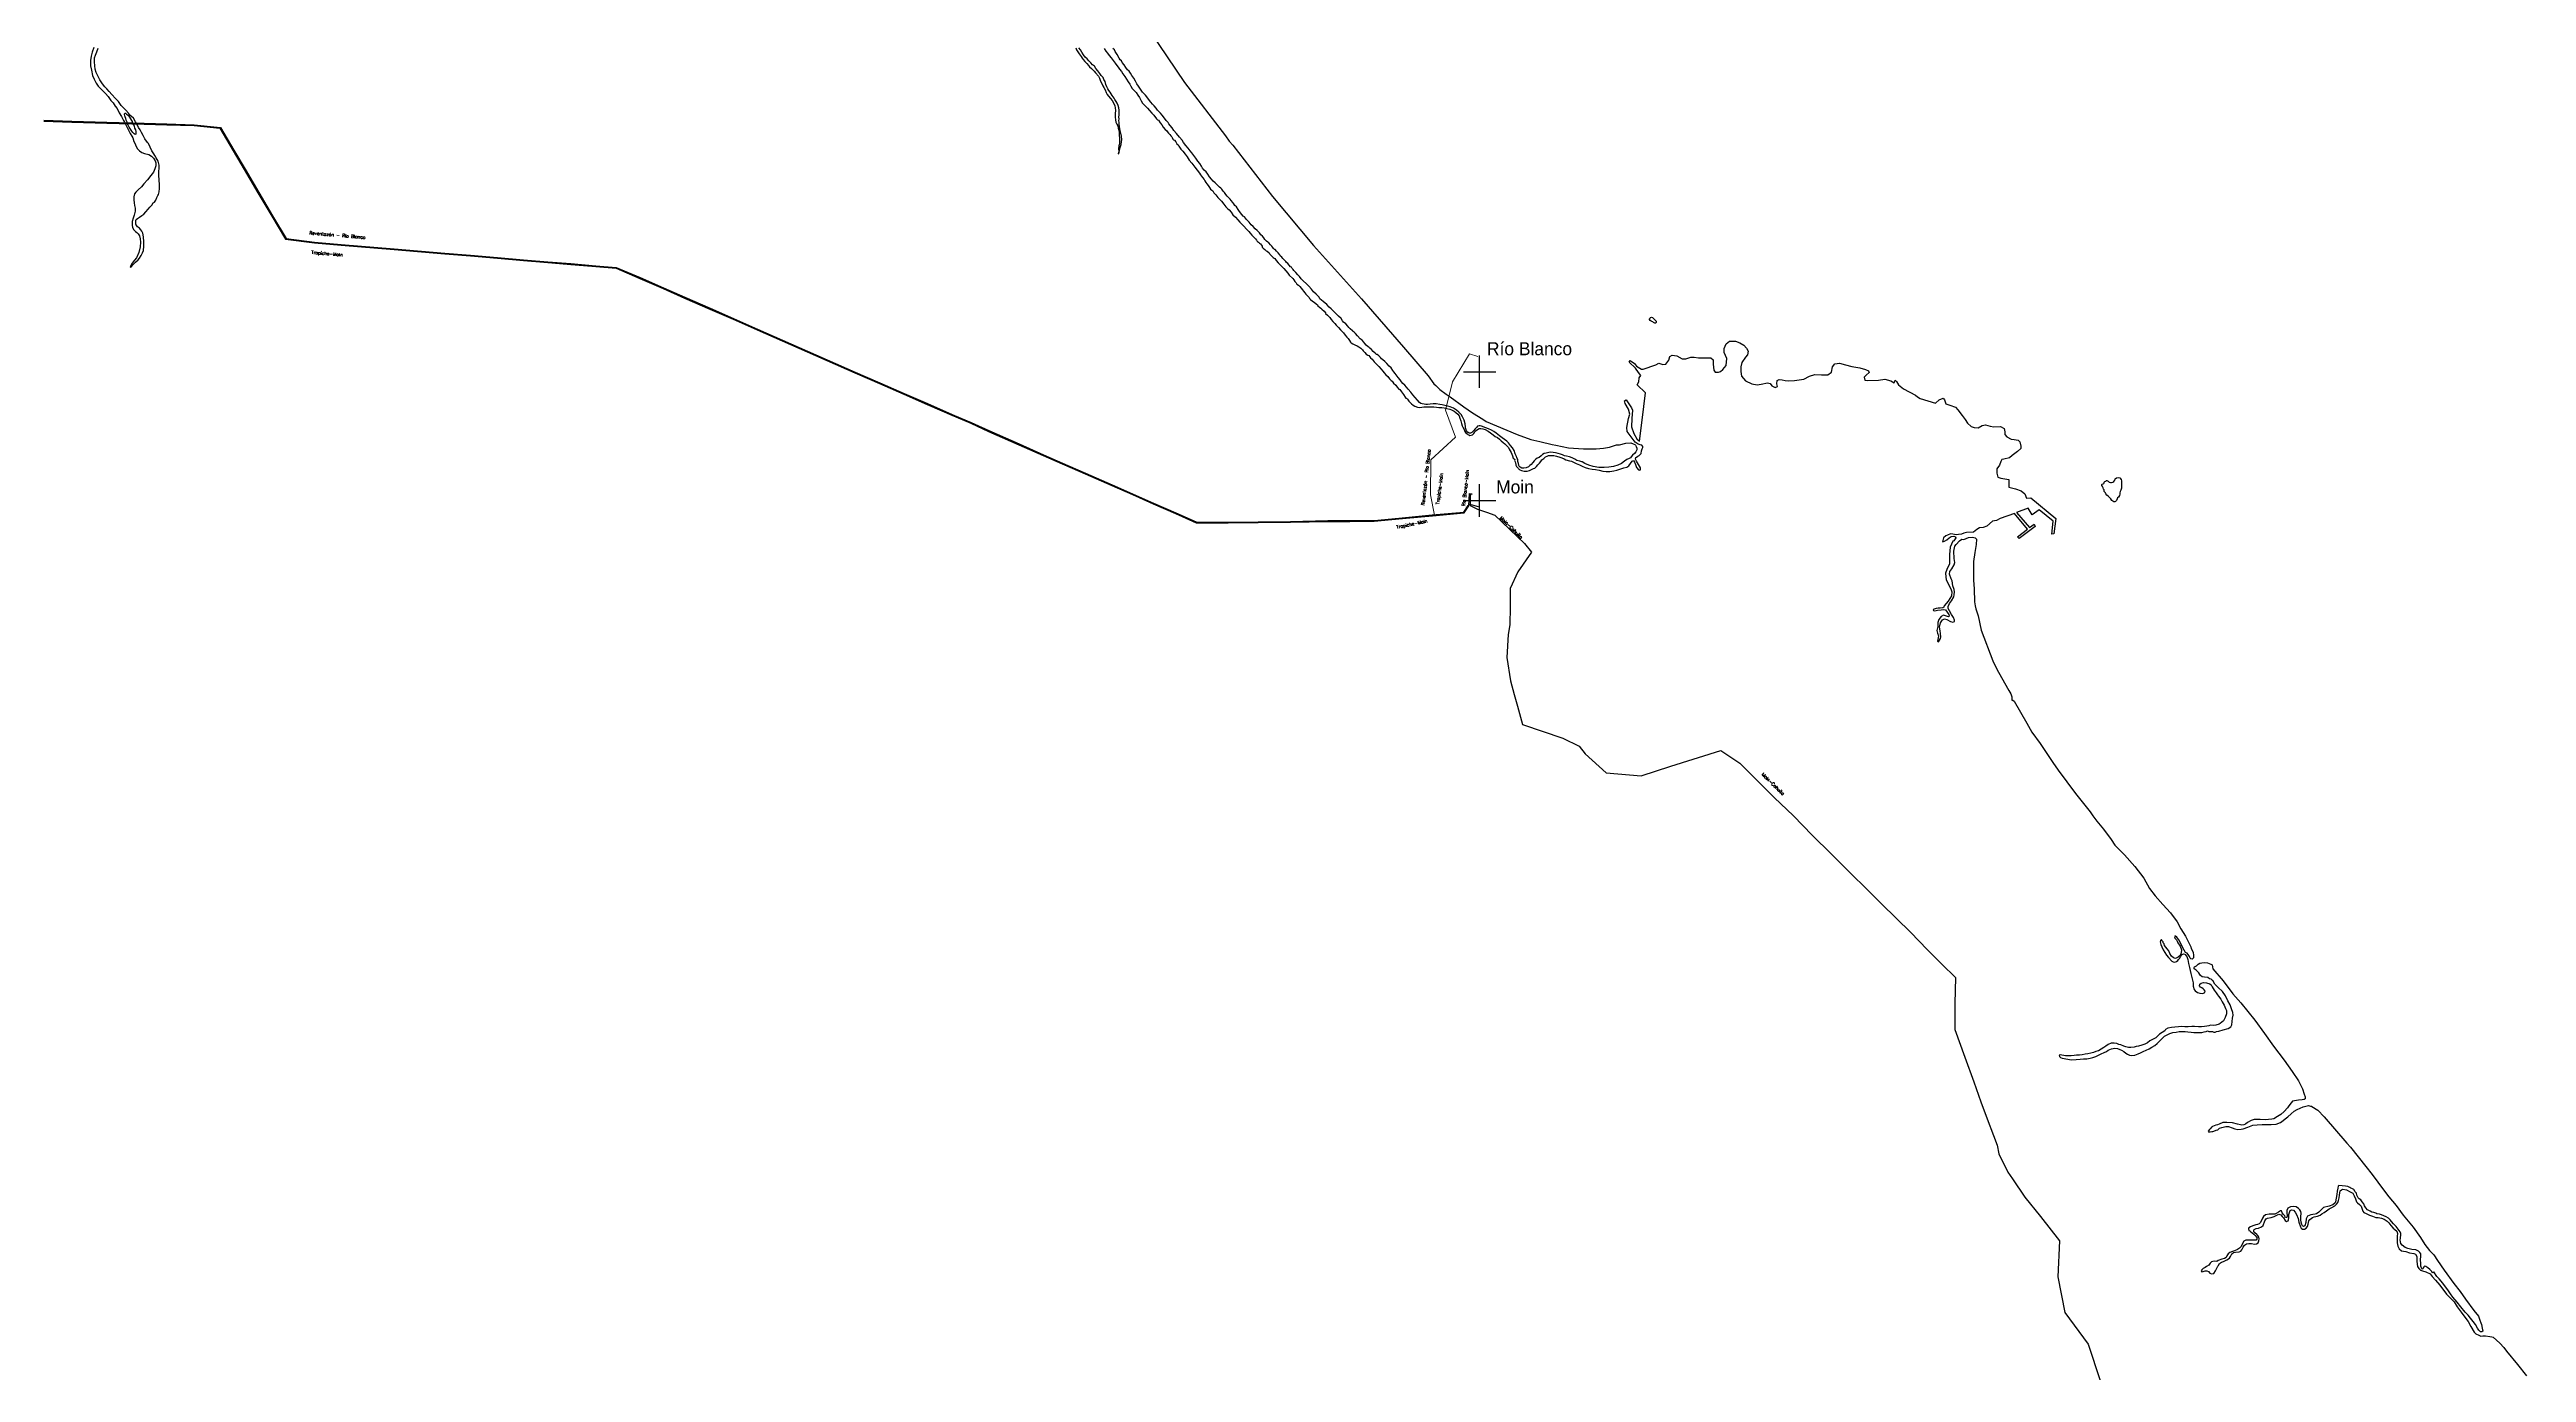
# Model space of a CAD drawing. Extents: x 283583 to 658922, y 889284 to 1241133.
# Drawn here: x 576605 to 614685, y 1091683 to 1112019 of the extents above; entities that cross this region are included whole.
import ezdxf
from ezdxf.enums import TextEntityAlignment as Align

# ---------------------------------------------------------------- set-up
doc = ezdxf.new("R2010")
doc.units = 0
doc.header["$MEASUREMENT"] = 0
for name, color, linetype in [('230 kV', 14, 'Continuous'), ('Circuito', 40, 'Continuous'), ('LIMON', 7, 'Continuous'), ('Subestaciones', 7, 'Continuous')]:
    doc.layers.add(name, color=color, linetype=linetype)
doc.styles.add('COMPLEX', font='COMPLEX', dxfattribs={"height": 0.2})

# ---------------------------------------------------------------- blocks, each defined once
blk = doc.blocks.new('UNNAMED')
at = {"color": 0}
for p, q in [((-0.5, 0), (0.5, 0)), ((0, -0.5), (0, 0.5))]:
    blk.add_line(p, q, dxfattribs=at)

msp = doc.modelspace()

# ---------------------------------------------------------------- linework, layer by layer
at = {"layer": '230 kV', "linetype": 'Continuous', "lineweight": 0}
for p, q in [((598175, 1106913), (598433, 1107340)), ((598433, 1107340), (598566, 1107300)), ((598066, 1106477), (598175, 1106913)), ((598219, 1106060), (598066, 1106477)), ((597840, 1105713), (598219, 1106060)), ((597837, 1105175), (597840, 1105713)), ((597895, 1104860), (597837, 1105175))]:
    msp.add_line(p, q, dxfattribs=at)
at = {"layer": '230 kV'}
for points in [[(576520, 1110931), (576948, 1110918), (577484, 1110902), (578060, 1110885), (578409, 1110875), (578829, 1110862), (579232, 1110821), (579438, 1110471), (579611, 1110180), (579821, 1109824), (580034, 1109464), (580241, 1109115), (580678, 1109058), (581090, 1109024), (581904, 1108956), (582683, 1108890), (583077, 1108858), (583492, 1108823), (583893, 1108789), (584268, 1108758), (584622, 1108728), (585006, 1108695), (585318, 1108669), (585686, 1108513), (586044, 1108357), (586373, 1108211), (586763, 1108041), (587118, 1107884), (587487, 1107722), (587875, 1107551), (588257, 1107384), (588991, 1107062), (589372, 1106895), (589744, 1106734), (590103, 1106576), (590480, 1106411), (590775, 1106286), (591047, 1106161), (591512, 1105956), (591887, 1105791), (592179, 1105662), (592533, 1105506), (592943, 1105327), (593257, 1105189), (593579, 1105046), (593919, 1104896), (594234, 1104758), (594724, 1104756), (595188, 1104761), (595684, 1104766), (596256, 1104777), (596594, 1104777), (596970, 1104781), (597402, 1104822), (597864, 1104865), (598347, 1104910), (598413, 1105011), (598439, 1105032), (598510, 1105011), (598568, 1104997)], [(576520, 1110918), (576948, 1110905), (577484, 1110889), (578060, 1110872), (578408, 1110863), (578828, 1110850), (579224, 1110809), (579427, 1110464), (579600, 1110173), (579810, 1109817), (580023, 1109457), (580233, 1109103), (580677, 1109046), (581089, 1109011), (581903, 1108943), (582682, 1108878), (583075, 1108846), (583491, 1108811), (583892, 1108777), (584267, 1108746), (584621, 1108716), (585005, 1108682), (585315, 1108656), (585681, 1108501), (586039, 1108346), (586368, 1108199), (586757, 1108029), (587113, 1107873), (587482, 1107710), (587870, 1107540), (588252, 1107372), (588985, 1107051), (589367, 1106883), (589739, 1106722), (590098, 1106565), (590475, 1106399), (590770, 1106274), (591042, 1106150), (591507, 1105945), (591882, 1105779), (592174, 1105651), (592527, 1105495), (592938, 1105316), (593252, 1105177), (593574, 1105035), (593914, 1104885), (594232, 1104745), (594724, 1104744), (595188, 1104748), (595684, 1104753), (596256, 1104765), (596594, 1104765), (596970, 1104768), (597403, 1104809), (597865, 1104852), (598354, 1104898), (598425, 1105005), (598437, 1105192)], [(598437, 1105192), (598475, 1105182)], [(598437, 1105192), (598476, 1105187)], [(598437, 1105192), (598478, 1105191)], [(598464, 1105176), (598445, 1105184), (598447, 1105011), (598557, 1104954), (598698, 1104907), (598826, 1104864), (598934, 1104760), (599171, 1104528), (599281, 1104428), (599389, 1104291)], [(599389, 1104291), (599181, 1103992), (599062, 1103735), (599059, 1103452), (599058, 1103175), (599028, 1103027), (599008, 1102676), (599064, 1102316), (599122, 1102105), (599172, 1101923), (599249, 1101644), (599870, 1101434), (600120, 1101310), (600214, 1101193), (600539, 1100900), (601074, 1100852), (601533, 1101001), (602299, 1101246), (602589, 1101051), (602828, 1100815), (603121, 1100523), (603417, 1100237), (603704, 1099944), (604001, 1099649), (604285, 1099367), (604555, 1099101), (604770, 1098888), (604996, 1098664), (605218, 1098444), (605472, 1098187), (605698, 1097960), (605905, 1097753), (605897, 1097354), (605897, 1096953), (606050, 1096530), (606188, 1096150), (606298, 1095845), (606393, 1095583), (606491, 1095328), (606546, 1095176), (606575, 1095042), (606713, 1094762), (606783, 1094659), (606975, 1094377), (607212, 1094079), (607508, 1093707), (607481, 1093153), (607588, 1092607), (607946, 1092120), (608130, 1091558)], [(599389, 1104291), (599389, 1104291)], [(599389, 1104291), (599389, 1104291)]]:
    msp.add_lwpolyline(points, dxfattribs=at)
at = {"layer": 'LIMON', "color": 241}
for points in [[(593521, 1112300), (594055, 1111512), (594685, 1110692), (594739, 1110612), (594797, 1110548), (595408, 1109762), (596037, 1109005), (596777, 1108185), (597422, 1107444), (597799, 1107003), (597888, 1106882), (597920, 1106853), (597978, 1106795), (598078, 1106721), (598137, 1106678), (598350, 1106529), (598480, 1106436), (598639, 1106339), (598694, 1106302), (599168, 1106103), (599379, 1106026), (599515, 1105992), (599707, 1105949), (599763, 1105936), (599956, 1105897), (600189, 1105882), (600381, 1105881), (600493, 1105892), (600586, 1105908), (600696, 1105944), (600697, 1105945), (600739, 1105945), (600839, 1105969), (600914, 1105971), (600950, 1105959), (600976, 1105950), (600989, 1105937), (601000, 1105916), (601006, 1105893), (601008, 1105865), (600995, 1105836), (600972, 1105808), (600942, 1105785), (600921, 1105760), (600908, 1105743), (600890, 1105734), (600856, 1105719), (600819, 1105690), (600773, 1105657), (600717, 1105628), (600651, 1105607), (600580, 1105599), (600506, 1105593), (600423, 1105595), (600335, 1105612), (600269, 1105631), (600211, 1105658), (600167, 1105679), (600160, 1105683), (600133, 1105691), (600083, 1105703), (600054, 1105721), (600016, 1105742), (599972, 1105756), (599929, 1105769), (599895, 1105776), (599867, 1105789), (599835, 1105800), (599800, 1105811), (599759, 1105819), (599724, 1105827), (599682, 1105828), (599656, 1105826), (599612, 1105816), (599583, 1105808), (599558, 1105792), (599535, 1105772), (599506, 1105749), (599478, 1105737), (599453, 1105720), (599432, 1105696), (599408, 1105673), (599382, 1105642), (599362, 1105623), (599342, 1105602), (599308, 1105587), (599270, 1105583), (599241, 1105585), (599215, 1105597), (599195, 1105620), (599191, 1105633), (599193, 1105637), (599187, 1105658), (599180, 1105687), (599176, 1105717), (599167, 1105733), (599162, 1105749), (599156, 1105760), (599156, 1105764), (599139, 1105804), (599121, 1105853), (599095, 1105895), (599067, 1105934), (599036, 1105973), (599008, 1105999), (598976, 1106023), (598939, 1106051), (598899, 1106079), (598845, 1106120), (598808, 1106146), (598773, 1106166), (598725, 1106190), (598684, 1106205), (598619, 1106231), (598599, 1106235), (598582, 1106235), (598560, 1106229), (598547, 1106214), (598523, 1106189), (598502, 1106163), (598489, 1106146), (598473, 1106131), (598452, 1106124), (598430, 1106124), (598416, 1106131), (598412, 1106133), (598388, 1106159), (598378, 1106187), (598373, 1106220), (598367, 1106263), (598353, 1106320), (598330, 1106374), (598305, 1106411), (598271, 1106444), (598236, 1106474), (598188, 1106504), (598136, 1106526), (598077, 1106543), (598016, 1106558), (597977, 1106565), (597925, 1106573), (597879, 1106573), (597829, 1106567), (597792, 1106564), (597762, 1106564), (597738, 1106566), (597708, 1106573), (597688, 1106580), (597668, 1106595), (597637, 1106628), (597598, 1106668), (597563, 1106711), (597534, 1106750), (597493, 1106798), (597465, 1106830), (597439, 1106861), (597413, 1106885), (597391, 1106913), (597367, 1106943), (597341, 1106980), (597308, 1107017), (597295, 1107039), (597273, 1107065), (597258, 1107087), (597232, 1107125), (597202, 1107152), (597164, 1107191), (597134, 1107225), (597103, 1107251), (597085, 1107266), (597068, 1107287), (597041, 1107313), (597018, 1107333), (597004, 1107333), (596987, 1107350), (596954, 1107378), (596930, 1107407), (596904, 1107431), (596891, 1107441), (596876, 1107450), (596848, 1107476), (596826, 1107500), (596811, 1107520), (596785, 1107550), (596752, 1107572), (596715, 1107619), (596684, 1107654), (596661, 1107676), (596648, 1107684), (596635, 1107695), (596600, 1107724), (596582, 1107745), (596565, 1107767), (596532, 1107804), (596500, 1107828), (596485, 1107851), (596461, 1107883), (596424, 1107920), (596392, 1107950), (596351, 1107992), (596311, 1108031), (596279, 1108061), (596240, 1108098), (596187, 1108146), (596159, 1108165), (596137, 1108187), (596122, 1108211), (596076, 1108261), (596037, 1108296), (596004, 1108337), (595963, 1108382), (595928, 1108417), (595876, 1108465), (595848, 1108495), (595822, 1108530), (595804, 1108547), (595797, 1108558), (595765, 1108591), (595735, 1108623), (595722, 1108637), (595711, 1108655), (595699, 1108672), (595683, 1108681), (595640, 1108728), (595624, 1108746), (595614, 1108761), (595592, 1108781), (595566, 1108809), (595548, 1108826), (595531, 1108843), (595518, 1108865), (595494, 1108894), (595468, 1108922), (595450, 1108946), (595440, 1108947), (595421, 1108960), (595412, 1108977), (595399, 1108994), (595378, 1109018), (595349, 1109046), (595336, 1109059), (595317, 1109071), (595288, 1109101), (595271, 1109125), (595253, 1109151), (595229, 1109173), (595205, 1109199), (595169, 1109237), (595140, 1109264), (595108, 1109301), (595081, 1109327), (595046, 1109364), (595003, 1109411), (594990, 1109426), (594977, 1109446), (594957, 1109459), (594937, 1109484), (594902, 1109527), (594880, 1109562), (594854, 1109599), (594830, 1109623), (594810, 1109645), (594799, 1109668), (594773, 1109699), (594754, 1109719), (594739, 1109736), (594728, 1109747), (594710, 1109764), (594689, 1109792), (594669, 1109821), (594649, 1109844), (594627, 1109871), (594614, 1109888), (594593, 1109905), (594554, 1109938), (594523, 1109968), (594497, 1109998), (594471, 1110025), (594438, 1110062), (594414, 1110101), (594388, 1110138), (594358, 1110166), (594331, 1110196), (594314, 1110224), (594292, 1110265), (594259, 1110304), (594230, 1110347), (594197, 1110390), (594169, 1110429), (594141, 1110462), (594108, 1110505), (594075, 1110545), (594041, 1110590), (594017, 1110625), (593978, 1110673), (593932, 1110727), (593890, 1110775), (593862, 1110816), (593836, 1110849), (593814, 1110875), (593801, 1110898), (593771, 1110929), (593745, 1110966), (593710, 1111011), (593684, 1111042), (593641, 1111088), (593619, 1111117), (593589, 1111154), (593563, 1111180), (593534, 1111212), (593502, 1111254), (593474, 1111290), (593452, 1111316), (593436, 1111340), (593410, 1111362), (593387, 1111394), (593367, 1111423), (593349, 1111458), (593323, 1111494), (593299, 1111534), (593275, 1111579), (593246, 1111621), (593222, 1111656), (593202, 1111685), (593178, 1111708), (593152, 1111745), (593126, 1111784), (593094, 1111821), (593083, 1111843), (593065, 1111860), (593050, 1111889), (593019, 1111941), (592987, 1111989), (592976, 1112014), (592954, 1112036)], [(577284, 1112050), (577261, 1111977), (577246, 1111916), (577237, 1111850), (577234, 1111771), (577252, 1111703), (577267, 1111622), (577290, 1111564), (577320, 1111504), (577355, 1111456), (577466, 1111344), (577509, 1111296), (577549, 1111238), (577582, 1111200), (577615, 1111150), (577645, 1111112), (577678, 1111044), (577711, 1110991), (577743, 1110930), (577758, 1110905), (577789, 1110839), (577819, 1110779), (577846, 1110726), (577869, 1110690), (577884, 1110660), (577902, 1110607), (577920, 1110572), (577933, 1110540), (577959, 1110495), (577989, 1110462), (578024, 1110437), (578064, 1110419), (578133, 1110404), (578173, 1110381), (578203, 1110348), (578228, 1110310), (578241, 1110280), (578238, 1110229), (578223, 1110184), (578203, 1110136), (578162, 1110081), (578114, 1110015), (578056, 1109954), (578018, 1109909), (577970, 1109861), (577933, 1109828), (577912, 1109801), (577902, 1109753), (577901, 1109711), (577906, 1109663), (577913, 1109623), (577923, 1109582), (577921, 1109537), (577906, 1109474), (577890, 1109428), (577878, 1109375), (577875, 1109320), (577880, 1109282), (577900, 1109249), (577928, 1109224), (577947, 1109208), (577970, 1109187), (577987, 1109154), (577997, 1109109), (578002, 1109056), (577997, 1108988), (577979, 1108900), (577944, 1108819), (577914, 1108781), (577878, 1108736), (577843, 1108678), (577850, 1108673), (577868, 1108683), (577893, 1108713), (577929, 1108751), (577967, 1108786), (577987, 1108814), (578012, 1108852), (578037, 1108892), (578048, 1108932), (578055, 1108995), (578055, 1109064), (578050, 1109142), (578038, 1109195), (578025, 1109225), (578010, 1109250), (577990, 1109271), (577960, 1109293), (577947, 1109308), (577936, 1109322), (577931, 1109332), (577931, 1109393), (577938, 1109408), (577956, 1109423), (577986, 1109443), (578024, 1109466), (578055, 1109491), (578087, 1109524), (578123, 1109564), (578148, 1109597), (578176, 1109627), (578201, 1109663), (578220, 1109674), (578238, 1109702), (578255, 1109747), (578268, 1109775), (578283, 1109793), (578291, 1109831), (578296, 1109881), (578294, 1109949), (578291, 1110007), (578286, 1110093), (578284, 1110143), (578290, 1110195), (578290, 1110243), (578275, 1110304), (578245, 1110354), (578225, 1110392), (578207, 1110417), (578177, 1110463), (578154, 1110518), (578126, 1110574), (578114, 1110592), (578071, 1110647), (578043, 1110698), (578021, 1110746), (577998, 1110786), (577975, 1110819), (577960, 1110859), (577927, 1110910), (577895, 1110963), (577842, 1111011), (577819, 1111039), (577779, 1111089), (577745, 1111121), (577709, 1111161), (577664, 1111219), (577621, 1111265), (577563, 1111330), (577520, 1111376), (577485, 1111416), (577457, 1111447), (577420, 1111492), (577377, 1111555), (577347, 1111613), (577321, 1111666), (577308, 1111716), (577303, 1111769), (577298, 1111829), (577295, 1111892), (577313, 1111933), (577333, 1111986), (577351, 1112039)], [(592383, 1112045), (592394, 1112015), (592416, 1111985), (592436, 1111954), (592466, 1111911), (592479, 1111885), (592497, 1111865), (592521, 1111837), (592551, 1111804), (592577, 1111772), (592595, 1111752), (592623, 1111728), (592645, 1111707), (592665, 1111687), (592684, 1111661), (592732, 1111609), (592745, 1111581), (592762, 1111533), (592782, 1111496), (592799, 1111462), (592816, 1111434), (592835, 1111399), (592851, 1111360), (592864, 1111327), (592888, 1111301), (592916, 1111269), (592942, 1111234), (592962, 1111200), (592981, 1111156), (592988, 1111123), (592994, 1111084), (592990, 1111037), (592990, 1110980), (592991, 1110939), (592999, 1110902), (593013, 1110874), (593027, 1110846), (593035, 1110811), (593042, 1110779), (593048, 1110744), (593050, 1110699), (593057, 1110660), (593057, 1110594), (593053, 1110568), (593044, 1110538), (593038, 1110499), (593044, 1110449), (593036, 1110412), (593051, 1110433), (593057, 1110479), (593068, 1110529), (593079, 1110559), (593086, 1110601), (593088, 1110636), (593083, 1110686), (593074, 1110733), (593066, 1110777), (593057, 1110829), (593050, 1110881), (593049, 1110902), (593045, 1110923), (593047, 1110952), (593045, 1110978), (593047, 1111013), (593051, 1111048), (593051, 1111086), (593045, 1111123), (593034, 1111161), (593020, 1111193), (593001, 1111219), (592983, 1111249), (592971, 1111272), (592958, 1111290), (592943, 1111314), (592926, 1111338), (592910, 1111364), (592889, 1111389), (592876, 1111416), (592860, 1111448), (592847, 1111481), (592832, 1111526), (592813, 1111559), (592802, 1111591), (592775, 1111620), (592752, 1111650), (592721, 1111692), (592691, 1111726), (592669, 1111761), (592640, 1111785), (592616, 1111815), (592582, 1111848), (592555, 1111874), (592529, 1111904), (592503, 1111939), (592475, 1111980), (592454, 1112016), (592432, 1112046)], [(592817, 1112034), (592846, 1111995), (592870, 1111962), (592894, 1111927), (592926, 1111891), (592956, 1111851), (592989, 1111810), (593012, 1111775), (593032, 1111746), (593053, 1111718), (593086, 1111683), (593108, 1111644), (593138, 1111603), (593160, 1111562), (593186, 1111525), (593213, 1111486), (593230, 1111455), (593250, 1111420), (593286, 1111386), (593311, 1111358), (593338, 1111320), (593362, 1111281), (593388, 1111231), (593410, 1111196), (593444, 1111159), (593483, 1111118), (593514, 1111083), (593551, 1111042), (593581, 1111011), (593621, 1110955), (593638, 1110939), (593654, 1110932), (593681, 1110895), (593707, 1110860), (593728, 1110828), (593759, 1110789), (593776, 1110776), (593785, 1110760), (593809, 1110736), (593826, 1110715), (593844, 1110695), (593857, 1110678), (593863, 1110665), (593874, 1110643), (593887, 1110632), (593898, 1110626), (593920, 1110598), (593938, 1110571), (593957, 1110556), (593966, 1110533), (593985, 1110504), (594000, 1110488), (594030, 1110457), (594063, 1110412), (594095, 1110368), (594128, 1110319), (594165, 1110273), (594211, 1110212), (594248, 1110167), (594287, 1110121), (594298, 1110095), (594331, 1110054), (594354, 1110019), (594367, 1110001), (594384, 1109975), (594399, 1109953), (594417, 1109931), (594440, 1109898), (594456, 1109872), (594473, 1109855), (594488, 1109848), (594506, 1109818), (594536, 1109788), (594567, 1109746), (594599, 1109712), (594621, 1109688), (594660, 1109640), (594691, 1109599), (594717, 1109577), (594739, 1109556), (594769, 1109519), (594798, 1109480), (594837, 1109443), (594874, 1109401), (594907, 1109368), (594966, 1109302), (595005, 1109257), (595043, 1109220), (595064, 1109198), (595090, 1109168), (595132, 1109124), (595148, 1109108), (595161, 1109091), (595165, 1109080), (595176, 1109067), (595192, 1109060), (595209, 1109045), (595224, 1109032), (595237, 1109010), (595250, 1108997), (595250, 1108982), (595263, 1108965), (595287, 1108945), (595307, 1108926), (595326, 1108919), (595353, 1108895), (595366, 1108874), (595385, 1108852), (595416, 1108824), (595430, 1108810), (595441, 1108805), (595465, 1108777), (595493, 1108738), (595580, 1108651), (595610, 1108616), (595643, 1108584), (595665, 1108552), (595717, 1108501), (595733, 1108480), (595752, 1108454), (595769, 1108434), (595783, 1108413), (595804, 1108397), (595828, 1108374), (595850, 1108352), (595870, 1108326), (595885, 1108304), (595905, 1108278), (595921, 1108257), (595945, 1108235), (595960, 1108218), (595969, 1108207), (595977, 1108194), (595993, 1108177), (596021, 1108153), (596045, 1108138), (596080, 1108110), (596097, 1108095), (596104, 1108079), (596128, 1108058), (596152, 1108042), (596167, 1108029), (596199, 1107999), (596221, 1107973), (596223, 1107964), (596250, 1107938), (596273, 1107917), (596287, 1107901), (596310, 1107867), (596334, 1107836), (596363, 1107806), (596384, 1107780), (596402, 1107769), (596421, 1107745), (596452, 1107710), (596475, 1107690), (596499, 1107664), (596525, 1107629), (596549, 1107598), (596570, 1107575), (596592, 1107549), (596608, 1107523), (596616, 1107509), (596644, 1107494), (596671, 1107481), (596706, 1107466), (596736, 1107449), (596766, 1107429), (596788, 1107403), (596803, 1107386), (596827, 1107362), (596849, 1107338), (596871, 1107321), (596886, 1107316), (596901, 1107297), (596912, 1107282), (596938, 1107258), (596971, 1107217), (597015, 1107173), (597041, 1107145), (597075, 1107104), (597101, 1107073), (597122, 1107050), (597151, 1107018), (597179, 1106992), (597207, 1106957), (597231, 1106929), (597246, 1106920), (597268, 1106892), (597301, 1106859), (597323, 1106829), (597347, 1106797), (597362, 1106792), (597388, 1106757), (597421, 1106716), (597445, 1106677), (597459, 1106659), (597470, 1106654), (597482, 1106643), (597502, 1106615), (597522, 1106591), (597543, 1106572), (597567, 1106554), (597593, 1106539), (597635, 1106524), (597670, 1106518), (597702, 1106520), (597735, 1106526), (597763, 1106529), (597856, 1106529), (597889, 1106526), (597926, 1106522), (597965, 1106518), (598011, 1106516), (598044, 1106511), (598089, 1106501), (598135, 1106490), (598161, 1106479), (598198, 1106460), (598226, 1106442), (598255, 1106416), (598276, 1106386), (598287, 1106355), (598300, 1106312), (598313, 1106271), (598324, 1106236), (598339, 1106205), (598351, 1106180), (598362, 1106148), (598376, 1106130), (598397, 1106111), (598412, 1106100), (598425, 1106094), (598439, 1106087), (598462, 1106089), (598480, 1106098), (598501, 1106115), (598519, 1106142), (598536, 1106161), (598558, 1106177), (598586, 1106192), (598610, 1106192), (598641, 1106187), (598678, 1106177), (598723, 1106151), (598760, 1106125), (598797, 1106096), (598828, 1106073), (598865, 1106055), (598895, 1106029), (598921, 1106005), (598952, 1105977), (598980, 1105958), (599011, 1105929), (599036, 1105903), (599047, 1105875), (599063, 1105849), (599074, 1105823), (599085, 1105801), (599096, 1105771), (599108, 1105740), (599120, 1105729), (599130, 1105716), (599129, 1105704), (599135, 1105679), (599141, 1105660), (599146, 1105648), (599149, 1105632), (599156, 1105612), (599173, 1105594), (599183, 1105583), (599191, 1105572), (599197, 1105570), (599207, 1105559), (599234, 1105546), (599278, 1105540), (599321, 1105539), (599356, 1105548), (599387, 1105563), (599421, 1105578), (599442, 1105586), (599463, 1105608), (599486, 1105633), (599512, 1105662), (599532, 1105686), (599532, 1105686), (599549, 1105710), (599549, 1105710), (599576, 1105733), (599604, 1105758), (599631, 1105769), (599652, 1105777), (599687, 1105779), (599731, 1105777), (599774, 1105768), (599823, 1105753), (599854, 1105741), (599889, 1105726), (599916, 1105710), (599971, 1105698), (600001, 1105691), (600013, 1105688), (600014, 1105687), (600076, 1105658), (600128, 1105633), (600169, 1105614), (600213, 1105595), (600267, 1105579), (600323, 1105570), (600375, 1105564), (600427, 1105552), (600485, 1105537), (600539, 1105533), (600593, 1105533), (600653, 1105541), (600703, 1105555), (600761, 1105572), (600809, 1105589), (600856, 1105601), (600887, 1105622), (600912, 1105655), (600937, 1105692), (600956, 1105700), (600973, 1105675), (600987, 1105638), (601004, 1105595), (601035, 1105559), (601051, 1105553), (601066, 1105559), (601066, 1105588), (601049, 1105617), (601031, 1105640), (601016, 1105665), (601004, 1105694), (600987, 1105723), (600993, 1105749), (601002, 1105755), (601025, 1105766), (601046, 1105781), (601074, 1105808), (601082, 1105848), (601089, 1105882), (601099, 1105901), (601099, 1105916), (601084, 1105935), (601059, 1105942), (601027, 1105954), (600996, 1105971), (600982, 1105982), (600907, 1106087), (600860, 1106149), (600855, 1106211), (600881, 1106345), (600902, 1106412), (600881, 1106490), (600830, 1106578), (600820, 1106619), (600845, 1106634), (600928, 1106510), (600943, 1106474), (600933, 1106345), (600927, 1106221), (600963, 1106118), (601010, 1106036), (601051, 1105999), (601088, 1106324), (601140, 1106742), (601011, 1106866), (601037, 1106911), (601042, 1106975), (601068, 1107006), (601032, 1107057), (600985, 1107119), (600892, 1107212), (600903, 1107238), (600970, 1107192), (601001, 1107150), (601078, 1107104), (601104, 1107104), (601300, 1107171), (601347, 1107196), (601409, 1107176), (601455, 1107181), (601501, 1107243), (601517, 1107299), (601553, 1107320), (601625, 1107310), (601703, 1107263), (601760, 1107263), (601837, 1107289), (601889, 1107289), (601956, 1107278), (602147, 1107278), (602183, 1107247), (602183, 1107185), (602193, 1107092), (602213, 1107061), (602265, 1107061), (602296, 1107068), (602332, 1107102), (602379, 1107164), (602389, 1107272), (602348, 1107360), (602348, 1107422), (602379, 1107494), (602431, 1107536), (602524, 1107536), (602590, 1107512), (602651, 1107475), (602694, 1107427), (602717, 1107380), (602709, 1107327), (602678, 1107288), (602621, 1107210), (602606, 1107143), (602606, 1107071), (602616, 1106999), (602678, 1106926), (602776, 1106880), (602857, 1106866), (602920, 1106874), (603018, 1106895), (603058, 1106887), (603082, 1106848), (603135, 1106824), (603169, 1106840), (603161, 1106882), (603163, 1106931), (603194, 1106946), (603241, 1106942), (603286, 1106929), (603344, 1106927), (603431, 1106931), (603576, 1106951), (603663, 1106997), (603746, 1107023), (603849, 1107018), (603942, 1107018), (603999, 1107059), (604015, 1107142), (604051, 1107188), (604123, 1107198), (604216, 1107172), (604314, 1107146), (604438, 1107126), (604525, 1107100), (604572, 1107079), (604582, 1107053), (604536, 1107012), (604505, 1106981), (604515, 1106935), (604556, 1106929), (604721, 1106939), (604819, 1106950), (604912, 1106924), (604964, 1106898), (604979, 1106939), (605000, 1106918), (605031, 1106867), (605108, 1106805), (605294, 1106707), (605325, 1106681), (605366, 1106655), (605598, 1106582), (605655, 1106634), (605717, 1106660), (605738, 1106634), (605758, 1106572), (605820, 1106551), (605908, 1106520), (605944, 1106479), (606011, 1106391), (606057, 1106334), (606093, 1106277), (606150, 1106226), (606194, 1106211), (606258, 1106205), (606315, 1106241), (606367, 1106251), (606439, 1106230), (606496, 1106220), (606599, 1106225), (606656, 1106194), (606666, 1106142), (606666, 1106101), (606697, 1106065), (606764, 1106029), (606810, 1106024), (606872, 1106013), (606898, 1105987), (606913, 1105920), (606912, 1105885), (606862, 1105838), (606817, 1105809), (606780, 1105780), (606737, 1105745), (606650, 1105722), (606618, 1105719), (606602, 1105685), (606581, 1105629), (606540, 1105573), (606540, 1105509), (606556, 1105444), (606605, 1105428), (606725, 1105412), (606725, 1105291), (606830, 1105267), (606918, 1105235), (606974, 1105187), (606998, 1105122), (607063, 1105130), (607448, 1104808), (607420, 1104576), (607388, 1104571), (607408, 1104768), (607191, 1104945), (607086, 1104865), (607022, 1104969), (606846, 1104902), (607044, 1104671), (607118, 1104722), (607131, 1104685), (606888, 1104502), (606859, 1104529), (607015, 1104648), (606813, 1104889), (606596, 1104809), (606539, 1104777), (606475, 1104769), (606389, 1104693), (606333, 1104674), (606276, 1104667), (606237, 1104641), (606185, 1104600), (606075, 1104596), (606034, 1104587), (606001, 1104567), (605953, 1104562), (605916, 1104560), (605865, 1104571), (605832, 1104572), (605785, 1104554), (605758, 1104546), (605724, 1104512), (605707, 1104451), (605740, 1104463), (605773, 1104482), (605808, 1104514), (605840, 1104533), (605882, 1104538), (605908, 1104530), (605914, 1104513), (605881, 1104468), (605866, 1104464), (605827, 1104370), (605814, 1104258), (605814, 1104113), (605775, 1104027), (605754, 1103971), (605758, 1103911), (605766, 1103869), (605835, 1103731), (605849, 1103682), (605844, 1103620), (605793, 1103540), (605735, 1103470), (605727, 1103449), (605710, 1103437), (605673, 1103433), (605641, 1103432), (605608, 1103426), (605578, 1103416), (605564, 1103404), (605568, 1103396), (605590, 1103391), (605628, 1103399), (605685, 1103404), (605717, 1103412), (605752, 1103408), (605804, 1103336), (605809, 1103310), (605801, 1103300), (605720, 1103322), (605687, 1103302), (605649, 1103259), (605633, 1103212), (605636, 1103149), (605620, 1103089), (605630, 1103047), (605645, 1103007), (605642, 1102974), (605631, 1102923), (605645, 1102916), (605675, 1102964), (605683, 1102991), (605678, 1103042), (605671, 1103084), (605662, 1103139), (605675, 1103207), (605707, 1103253), (605740, 1103268), (605775, 1103259), (605830, 1103229), (605865, 1103218), (605890, 1103225), (605891, 1103249), (605874, 1103290), (605846, 1103337), (605813, 1103390), (605796, 1103428), (605792, 1103460), (605813, 1103506), (605846, 1103544), (605882, 1103604), (605888, 1103638), (605890, 1103682), (605885, 1103719), (605868, 1103777), (605855, 1103850), (605840, 1103885), (605815, 1103953), (605821, 1103993), (605851, 1104036), (605885, 1104096), (605896, 1104134), (605889, 1104194), (605883, 1104309), (605899, 1104384), (605917, 1104408), (605970, 1104469), (606005, 1104491), (606034, 1104489), (606072, 1104502), (606108, 1104519), (606169, 1104525), (606210, 1104512), (606231, 1104490), (606227, 1104409), (606203, 1104286), (606183, 1104150), (606184, 1103967), (606186, 1103860), (606196, 1103730), (606201, 1103528), (606209, 1103468), (606222, 1103422), (606255, 1103312), (606304, 1103096), (606481, 1102624), (606542, 1102492), (606612, 1102366), (606725, 1102165), (606757, 1102114), (606774, 1102069), (606772, 1102016), (606789, 1102016), (606810, 1102002), (607004, 1101665), (607083, 1101528), (607207, 1101349), (607404, 1101058), (607486, 1100941), (607752, 1100582), (607977, 1100303), (608020, 1100237), (608080, 1100155), (608180, 1100034), (608301, 1099878), (608359, 1099788), (608505, 1099640), (608662, 1099459), (608800, 1099281), (608888, 1099120), (608977, 1099008), (609092, 1098877), (609210, 1098751), (609317, 1098611), (609370, 1098502), (609442, 1098388), (609496, 1098285), (609523, 1098228), (609525, 1098225), (609532, 1098198), (609559, 1098142), (609565, 1098095), (609564, 1098055), (609543, 1098034), (609523, 1098039), (609513, 1098053), (609505, 1098079), (609482, 1098110), (609466, 1098128), (609441, 1098141), (609421, 1098175), (609399, 1098220), (609370, 1098278), (609340, 1098331), (609311, 1098373), (609289, 1098389), (609279, 1098389), (609275, 1098381), (609278, 1098366), (609281, 1098357), (609294, 1098346), (609307, 1098331), (609314, 1098311), (609326, 1098289), (609361, 1098237), (609383, 1098180), (609378, 1098135), (609361, 1098094), (609330, 1098065), (609290, 1098048), (609257, 1098055), (609226, 1098083), (609200, 1098122), (609185, 1098162), (609161, 1098197), (609142, 1098222), (609121, 1098245), (609115, 1098274), (609102, 1098289), (609098, 1098305), (609082, 1098312), (609073, 1098336), (609061, 1098323), (609056, 1098302), (609063, 1098261), (609077, 1098225), (609101, 1098182), (609126, 1098138), (609149, 1098097), (609179, 1098062), (609235, 1098004), (609251, 1097995), (609280, 1097991), (609304, 1098002), (609324, 1098018), (609333, 1098031), (609356, 1098053), (609368, 1098075), (609390, 1098109), (609410, 1098116), (609435, 1098113), (609464, 1098078), (609480, 1098031), (609489, 1097968), (609506, 1097906), (609525, 1097815), (609546, 1097733), (609559, 1097672), (609562, 1097619), (609575, 1097570), (609594, 1097548), (609627, 1097526), (609664, 1097514), (609702, 1097507), (609722, 1097511), (609740, 1097523), (609743, 1097546), (609732, 1097565), (609715, 1097578), (609695, 1097593), (609673, 1097606), (609660, 1097628), (609662, 1097651), (609684, 1097669), (609718, 1097678), (609768, 1097673), (609816, 1097658), (609840, 1097641), (609851, 1097609), (609884, 1097562), (609916, 1097521), (609937, 1097489), (609951, 1097465), (609985, 1097420), (610005, 1097379), (610036, 1097329), (610056, 1097280), (610072, 1097245), (610071, 1097194), (610053, 1097140), (610026, 1097090), (609976, 1097049), (609958, 1097037), (609911, 1097024), (609876, 1097018), (609829, 1097021), (609800, 1097013), (609773, 1097005), (609733, 1097003), (609691, 1096997), (609643, 1096997), (609583, 1097003), (609540, 1097000), (609482, 1096998), (609434, 1096995), (609376, 1097000), (609334, 1096995), (609281, 1096993), (609228, 1096987), (609170, 1096974), (609135, 1096956), (609127, 1096937), (609082, 1096908), (609045, 1096882), (609011, 1096853), (608987, 1096829), (608934, 1096800), (608897, 1096779), (608857, 1096750), (608820, 1096731), (608770, 1096713), (608722, 1096697), (608687, 1096693), (608652, 1096682), (608604, 1096677), (608565, 1096680), (608528, 1096688), (608496, 1096698), (608451, 1096717), (608417, 1096722), (608385, 1096738), (608345, 1096746), (608300, 1096744), (608255, 1096723), (608218, 1096701), (608186, 1096678), (608147, 1096651), (608107, 1096628), (608062, 1096617), (608030, 1096604), (607985, 1096593), (607943, 1096583), (607901, 1096575), (607853, 1096567), (607813, 1096562), (607768, 1096559), (607729, 1096554), (607684, 1096549), (607599, 1096549), (607572, 1096557), (607541, 1096562), (607514, 1096565), (607501, 1096559), (607506, 1096541), (607519, 1096525), (607549, 1096514), (607691, 1096490), (607760, 1096493), (607824, 1096498), (607874, 1096503), (607927, 1096503), (607975, 1096514), (608020, 1096524), (608065, 1096538), (608104, 1096559), (608147, 1096582), (608194, 1096604), (608226, 1096619), (608255, 1096635), (608303, 1096659), (608329, 1096662), (608358, 1096667), (608395, 1096664), (608435, 1096648), (608459, 1096635), (608496, 1096616), (608525, 1096593), (608551, 1096577), (608583, 1096561), (608620, 1096555), (608665, 1096561), (608715, 1096582), (608750, 1096598), (608792, 1096616), (608882, 1096658), (608927, 1096682), (608970, 1096708), (609009, 1096740), (609041, 1096775), (609081, 1096812), (609118, 1096851), (609152, 1096870), (609203, 1096893), (609248, 1096909), (609298, 1096914), (609346, 1096922), (609385, 1096925), (609436, 1096925), (609478, 1096920), (609528, 1096912), (609573, 1096909), (609621, 1096909), (609655, 1096911), (609692, 1096911), (609729, 1096917), (609761, 1096924), (609780, 1096932), (609804, 1096926), (609828, 1096926), (609858, 1096922), (609858, 1096922), (609858, 1096922), (609858, 1096922), (609858, 1096922), (609858, 1096922), (609880, 1096914), (609898, 1096914), (609922, 1096922), (609954, 1096929), (610024, 1096950), (610097, 1096970), (610138, 1096998), (610157, 1097026), (610158, 1097077), (610167, 1097129), (610176, 1097176), (610169, 1097217), (610151, 1097271), (610130, 1097335), (610095, 1097397), (610060, 1097474), (610010, 1097540), (609947, 1097603), (609896, 1097652), (609863, 1097708), (609857, 1097709), (609857, 1097709), (609838, 1097727), (609814, 1097736), (609785, 1097753), (609736, 1097761), (609699, 1097765), (609676, 1097784), (609661, 1097802), (609647, 1097824), (609628, 1097849), (609606, 1097866), (609574, 1097890), (609574, 1097906), (609581, 1097919), (609612, 1097933), (609638, 1097957), (609661, 1097976), (609696, 1097980), (609739, 1097983), (609780, 1097978), (609831, 1097959), (609852, 1097947), (609864, 1097888), (610022, 1097703), (610173, 1097502), (610296, 1097366), (610511, 1097098), (610655, 1096894), (610797, 1096701), (610961, 1096482), (611084, 1096308), (611179, 1096167), (611244, 1096041), (611268, 1095963), (611284, 1095918), (611285, 1095889), (611267, 1095880), (611237, 1095875), (611179, 1095871), (611089, 1095851), (611069, 1095829), (611033, 1095780), (611009, 1095749), (610960, 1095693), (610908, 1095647), (610859, 1095617), (610801, 1095584), (610770, 1095576), (610720, 1095569), (610671, 1095567), (610589, 1095571), (610500, 1095573), (610451, 1095556), (610398, 1095527), (610364, 1095499), (610340, 1095489), (610310, 1095485), (610290, 1095490), (610242, 1095498), (610163, 1095518), (610077, 1095526), (610019, 1095524), (609958, 1095499), (609935, 1095489), (609911, 1095482), (609884, 1095472), (609860, 1095464), (609860, 1095464), (609860, 1095464), (609860, 1095464), (609860, 1095464), (609854, 1095461), (609844, 1095453), (609831, 1095440), (609814, 1095420), (609790, 1095390), (609799, 1095383), (609824, 1095383), (609847, 1095385), (609860, 1095389), (609860, 1095389), (609860, 1095389), (609860, 1095389), (609861, 1095389), (609861, 1095389), (609861, 1095389), (609879, 1095394), (609913, 1095406), (609939, 1095415), (609967, 1095440), (609999, 1095451), (610061, 1095465), (610102, 1095465), (610158, 1095444), (610200, 1095427), (610246, 1095416), (610301, 1095422), (610328, 1095430), (610402, 1095454), (610480, 1095483), (610546, 1095491), (610620, 1095494), (610677, 1095494), (610760, 1095493), (610836, 1095500), (610904, 1095526), (610942, 1095554), (610976, 1095580), (611017, 1095613), (611065, 1095661), (611116, 1095702), (611160, 1095724), (611253, 1095764), (611292, 1095779), (611332, 1095785), (611365, 1095775), (611381, 1095777), (611385, 1095771), (611479, 1095714), (611573, 1095614), (611924, 1095208), (611980, 1095146), (612213, 1094851), (612312, 1094728), (612487, 1094489), (612570, 1094381), (612680, 1094247), (612788, 1094099), (612945, 1093915), (613057, 1093756), (613121, 1093651), (613196, 1093560), (613261, 1093492), (613319, 1093402), (613418, 1093255), (613566, 1093053), (613664, 1092925), (613747, 1092812), (613878, 1092635), (613945, 1092549), (613970, 1092489), (613985, 1092446), (613992, 1092421), (614006, 1092363), (614013, 1092319), (613998, 1092305), (613976, 1092307), (613955, 1092332), (613932, 1092366), (613903, 1092420), (613867, 1092468), (613825, 1092517), (613791, 1092563), (613743, 1092609), (613675, 1092692), (613618, 1092763), (613553, 1092840), (613515, 1092893), (613476, 1092952), (613439, 1093001), (613398, 1093058), (613341, 1093122), (613305, 1093160), (613261, 1093230), (613246, 1093214), (613234, 1093220), (613229, 1093234), (613200, 1093266), (613169, 1093291), (613140, 1093314), (613118, 1093316), (613107, 1093307), (613097, 1093281), (613085, 1093271), (613070, 1093290), (613061, 1093318), (613060, 1093360), (613056, 1093412), (613059, 1093471), (613059, 1093505), (613047, 1093528), (613025, 1093550), (612985, 1093566), (612924, 1093575), (612861, 1093586), (612820, 1093603), (612774, 1093638), (612754, 1093667), (612746, 1093692), (612742, 1093720), (612746, 1093741), (612749, 1093758), (612753, 1093791), (612753, 1093820), (612745, 1093845), (612713, 1093888), (612683, 1093925), (612643, 1093967), (612609, 1094006), (612589, 1094031), (612562, 1094057), (612530, 1094077), (612492, 1094091), (612457, 1094106), (612426, 1094116), (612386, 1094122), (612367, 1094130), (612337, 1094143), (612306, 1094148), (612284, 1094163), (612243, 1094184), (612214, 1094213), (612195, 1094244), (612182, 1094274), (612159, 1094307), (612137, 1094339), (612111, 1094352), (612096, 1094369), (612078, 1094408), (612070, 1094441), (612050, 1094458), (612029, 1094493), (612008, 1094505), (611984, 1094515), (611967, 1094528), (611937, 1094544), (611905, 1094548), (611851, 1094552), (611801, 1094557), (611790, 1094549), (611786, 1094517), (611777, 1094468), (611769, 1094417), (611761, 1094360), (611748, 1094306), (611738, 1094285), (611707, 1094261), (611651, 1094240), (611566, 1094217), (611537, 1094192), (611494, 1094147), (611456, 1094121), (611437, 1094114), (611402, 1094109), (611370, 1094108), (611320, 1094088), (611300, 1094044), (611291, 1093989), (611276, 1093937), (611256, 1093927), (611241, 1093937), (611230, 1093957), (611223, 1093995), (611218, 1094031), (611218, 1094077), (611219, 1094130), (611215, 1094159), (611203, 1094183), (611179, 1094204), (611142, 1094228), (611099, 1094232), (611056, 1094228), (611014, 1094208), (611003, 1094175), (611001, 1094138), (611007, 1094090), (611003, 1094065), (610989, 1094063), (610977, 1094072), (610968, 1094089), (610949, 1094110), (610931, 1094138), (610919, 1094165), (610902, 1094170), (610871, 1094149), (610838, 1094125), (610815, 1094118), (610788, 1094116), (610728, 1094114), (610675, 1094107), (610643, 1094082), (610625, 1094056), (610613, 1094019), (610590, 1093985), (610574, 1093970), (610552, 1093960), (610526, 1093951), (610477, 1093938), (610441, 1093923), (610418, 1093906), (610410, 1093891), (610418, 1093867), (610430, 1093858), (610449, 1093845), (610467, 1093829), (610495, 1093809), (610516, 1093787), (610537, 1093756), (610541, 1093732), (610531, 1093715), (610509, 1093716), (610469, 1093719), (610423, 1093719), (610368, 1093716), (610342, 1093700), (610321, 1093667), (610301, 1093621), (610273, 1093592), (610241, 1093571), (610196, 1093551), (610167, 1093542), (610126, 1093528), (610098, 1093507), (610076, 1093474), (610068, 1093452), (610041, 1093435), (610003, 1093424), (609945, 1093403), (609925, 1093388), (609884, 1093392), (609865, 1093389), (609865, 1093389), (609864, 1093389), (609864, 1093389), (609864, 1093389), (609842, 1093386), (609821, 1093365), (609800, 1093331), (609768, 1093310), (609744, 1093297), (609712, 1093281), (609694, 1093260), (609686, 1093244), (609694, 1093231), (609715, 1093233), (609744, 1093246), (609769, 1093244), (609794, 1093233), (609815, 1093209), (609845, 1093199), (609879, 1093204), (609905, 1093243), (609941, 1093317), (609944, 1093323), (609968, 1093356), (609996, 1093376), (610027, 1093389), (610080, 1093413), (610120, 1093442), (610135, 1093467), (610157, 1093505), (610181, 1093526), (610214, 1093534), (610267, 1093537), (610294, 1093549), (610309, 1093567), (610331, 1093607), (610352, 1093639), (610381, 1093660), (610415, 1093665), (610459, 1093664), (610504, 1093654), (610536, 1093658), (610558, 1093674), (610569, 1093707), (610576, 1093736), (610568, 1093764), (610554, 1093788), (610537, 1093803), (610509, 1093828), (610492, 1093852), (610492, 1093871), (610499, 1093882), (610528, 1093894), (610564, 1093903), (610613, 1093921), (610638, 1093940), (610665, 1094012), (610684, 1094046), (610701, 1094054), (610759, 1094064), (610808, 1094083), (610848, 1094099), (610878, 1094115), (610909, 1094104), (610931, 1094081), (610952, 1094059), (610973, 1094021), (610996, 1094005), (611022, 1094013), (611026, 1094031), (611032, 1094067), (611034, 1094112), (611040, 1094144), (611052, 1094172), (611075, 1094182), (611103, 1094176), (611128, 1094149), (611151, 1094109), (611175, 1094050), (611184, 1093992), (611209, 1093923), (611221, 1093903), (611244, 1093888), (611274, 1093884), (611300, 1093900), (611320, 1093925), (611329, 1093964), (611337, 1094012), (611354, 1094034), (611395, 1094063), (611423, 1094074), (611470, 1094087), (611511, 1094100), (611540, 1094121), (611575, 1094144), (611612, 1094170), (611652, 1094197), (611695, 1094219), (611740, 1094246), (611764, 1094272), (611785, 1094298), (611795, 1094326), (611804, 1094368), (611812, 1094408), (611816, 1094444), (611823, 1094473), (611839, 1094488), (611863, 1094503), (611920, 1094491), (611975, 1094460), (612015, 1094438), (612036, 1094397), (612055, 1094352), (612072, 1094307), (612086, 1094288), (612117, 1094267), (612142, 1094240), (612156, 1094209), (612167, 1094162), (612183, 1094144), (612221, 1094124), (612270, 1094100), (612319, 1094088), (612368, 1094067), (612406, 1094065), (612457, 1094055), (612496, 1094038), (612544, 1094011), (612571, 1093981), (612600, 1093944), (612633, 1093899), (612663, 1093883), (612690, 1093853), (612700, 1093820), (612698, 1093780), (612696, 1093740), (612697, 1093674), (612705, 1093623), (612729, 1093582), (612765, 1093555), (612795, 1093550), (612831, 1093540), (612888, 1093524), (612955, 1093512), (612980, 1093500), (612998, 1093466), (612999, 1093434), (612998, 1093387), (613009, 1093311), (613028, 1093279), (613056, 1093258), (613088, 1093246), (613138, 1093230), (613204, 1093198), (613236, 1093158), (613287, 1093103), (613354, 1093027), (613457, 1092889), (613571, 1092767), (613620, 1092693), (613679, 1092612), (613735, 1092531), (613786, 1092466), (613830, 1092389), (613879, 1092301), (613905, 1092276), (613951, 1092254), (613984, 1092241), (614015, 1092244), (614056, 1092245), (614123, 1092234), (614150, 1092230), (614171, 1092226), (614224, 1092179), (614275, 1092133), (614335, 1092067), (614376, 1092010), (614549, 1091805), (614685, 1091629)]]:
    msp.add_lwpolyline(points, dxfattribs=at)
for points in [[(577787, 1111028), (577804, 1111013), (577823, 1110996), (577836, 1110977), (577851, 1110952), (577865, 1110930), (577877, 1110914), (577883, 1110885), (577895, 1110867), (577904, 1110840), (577914, 1110811), (577925, 1110785), (577930, 1110761), (577933, 1110742), (577933, 1110727), (577930, 1110717), (577924, 1110713), (577905, 1110722), (577886, 1110742), (577873, 1110763), (577851, 1110797), (577829, 1110825), (577821, 1110844), (577814, 1110859), (577811, 1110864), (577811, 1110865), (577802, 1110891), (577794, 1110912), (577786, 1110935), (577777, 1110961), (577770, 1110985), (577765, 1110999), (577758, 1111020), (577759, 1111033), (577764, 1111039), (577773, 1111039)], [(601307, 1107827), (601306, 1107825), (601304, 1107821), (601299, 1107817), (601293, 1107814), (601284, 1107815), (601276, 1107817), (601263, 1107825), (601252, 1107835), (601239, 1107840), (601226, 1107846), (601214, 1107855), (601205, 1107869), (601204, 1107882), (601211, 1107890), (601219, 1107898), (601234, 1107903), (601248, 1107898), (601257, 1107888), (601272, 1107875), (601290, 1107861), (601306, 1107844)], [(608458, 1105312), (608459, 1105312), (608459, 1105310), (608461, 1105304), (608457, 1105278), (608448, 1105246), (608441, 1105227), (608435, 1105205), (608434, 1105183), (608426, 1105163), (608412, 1105140), (608398, 1105130), (608394, 1105110), (608383, 1105085), (608369, 1105070), (608354, 1105064), (608342, 1105067), (608326, 1105079), (608312, 1105089), (608293, 1105111), (608276, 1105131), (608256, 1105152), (608236, 1105171), (608217, 1105190), (608214, 1105206), (608201, 1105213), (608195, 1105223), (608194, 1105235), (608194, 1105251), (608184, 1105261), (608178, 1105281), (608170, 1105290), (608168, 1105299), (608165, 1105307), (608157, 1105313), (608155, 1105322), (608156, 1105331), (608163, 1105338), (608176, 1105342), (608185, 1105350), (608190, 1105358), (608193, 1105367), (608202, 1105378), (608216, 1105384), (608226, 1105393), (608235, 1105395), (608252, 1105383), (608271, 1105370), (608290, 1105365), (608304, 1105365), (608325, 1105369), (608341, 1105379), (608355, 1105398), (608364, 1105418), (608382, 1105433), (608413, 1105439), (608431, 1105436), (608452, 1105412), (608459, 1105387), (608461, 1105358)]]:
    msp.add_lwpolyline(points, close=True, dxfattribs=at)

# ---------------------------------------------------------------- block references
at = {"layer": 'Subestaciones', "color": 241, "xscale": 500, "yscale": 500, "zscale": 1302.938314}
for p in [(598591, 1107067), (598591, 1105086)]:
    msp.add_blockref('UNNAMED', p, dxfattribs=at)

# ---------------------------------------------------------------- texts
at = {"layer": 'Circuito', "style": 'COMPLEX'}
for s, rotation, p in [('Reventazón - Río Blanco', 355.308, (581029, 1109142)), ('Trapiche-Moín', -4.789, (580870, 1108858)), ('Reventazón - Río Blanco', 83.6383, (597790, 1105439)), ('Trapiche-Moín', 82.6072, (598000, 1105264)), ('Río Blanco-Moín', 83.6383, (598397, 1105275)), ('Trapiche-Moín', 11.7122, (597555, 1104701)), ('Moín-Cahuita', -44.2494, (599061, 1104653)), ('Moín-Cahuita', -44.2494, (603085, 1100711))]:
    msp.add_text(s, height=50, rotation=rotation, dxfattribs=at).set_placement(p, align=Align.CENTER)
at = {"layer": 'Subestaciones', "color": 30}
for s, p in [('Río Blanco', (598704, 1107320)), ('Moin', (598845, 1105196))]:
    msp.add_text(s, height=200, dxfattribs=at).set_placement(p)

doc.saveas('drawing.dxf')
